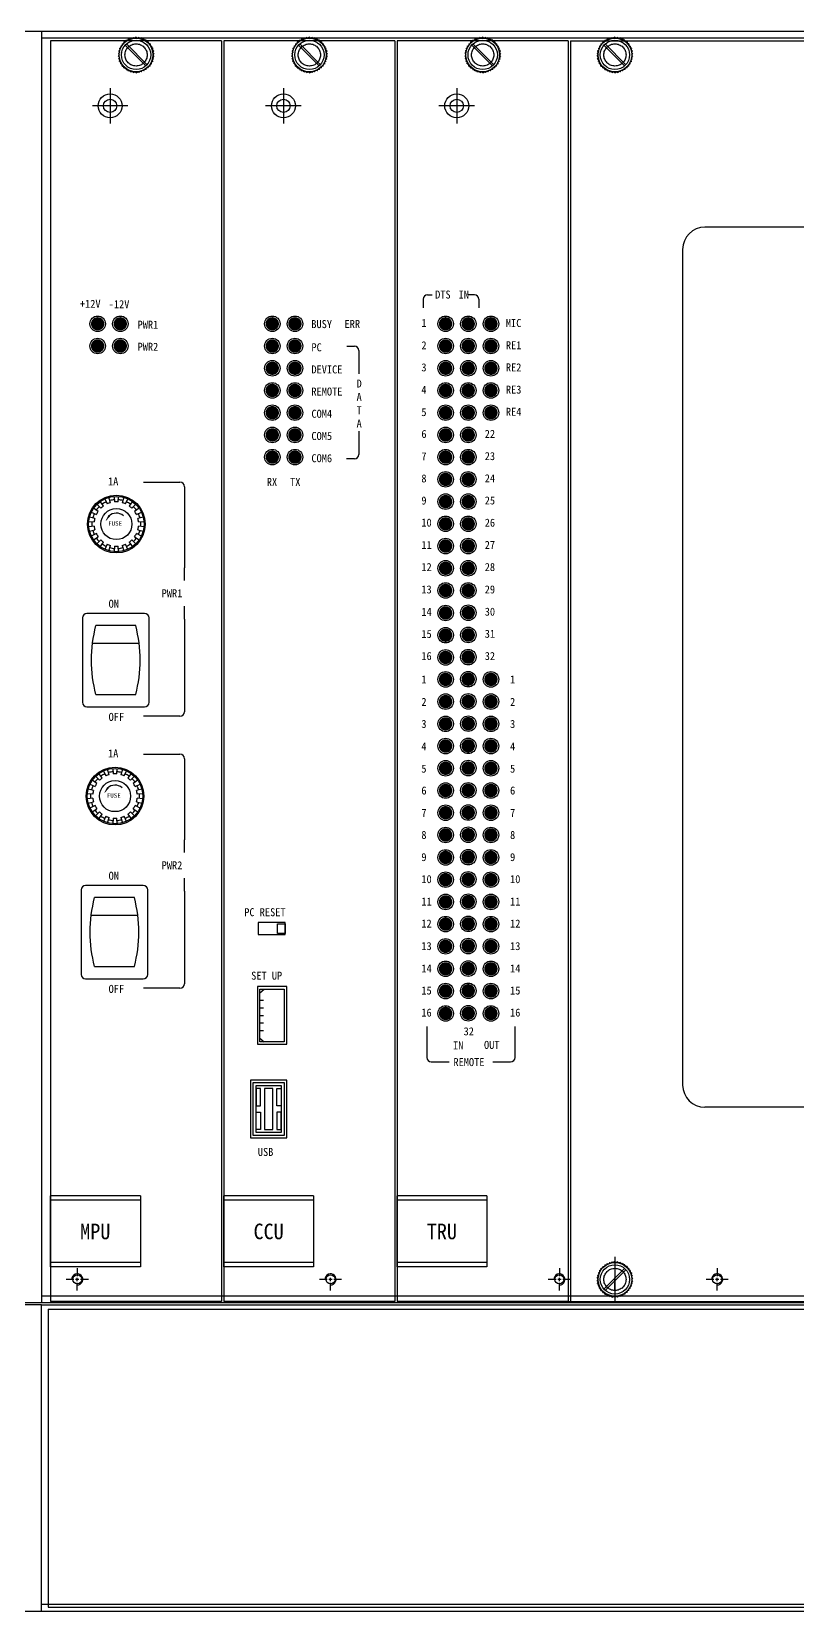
# Model space of a CAD drawing. Header units: millimetres. Extents: x 0 to 841, y 0 to 594.
# Drawn here: x 431.23 to 439.85, y 176.95 to 194.73 of the extents above; entities that cross this region are included whole.
import ezdxf
from ezdxf.enums import TextEntityAlignment as Align

# ---------------------------------------------------------------- set-up
doc = ezdxf.new("R2010")
doc.units = ezdxf.units.MM
doc.header["$LTSCALE"] = 10
doc.linetypes.add('DASHED', pattern=[0.75, 0.5, -0.25])
doc.layers.add('LINE06', color=9, linetype='Continuous')
doc.styles.get("Standard").update_dxf_attribs({"font": 'GulimChe.ttf'})

msp = doc.modelspace()

# ---------------------------------------------------------------- linework, layer by layer
at = {"layer": 'LINE06'}
for p, q in [((431.347, 194.725), (430.222, 194.725)), ((431.347, 194.725), (431.347, 180.425)), ((431.347, 194.725), (431.347, 194.225)), ((453.197, 194.725), (431.347, 194.725)), ((453.197, 194.65), (431.347, 194.65)), ((432.058, 189.469), (432.084, 189.413)), ((432.122, 189.426), (432.105, 189.486)), ((432.163, 189.497), (432.168, 189.434)), ((432.208, 189.434), (432.213, 189.497)), ((432.271, 189.486), (432.255, 189.426)), ((432.292, 189.413), (432.318, 189.469)), ((431.906, 189.319), (431.963, 189.293)), ((431.983, 189.327), (431.931, 189.363)), ((431.969, 189.408), (432.013, 189.363)), ((432.044, 189.389), (432.007, 189.44)), ((432.369, 189.44), (432.333, 189.389)), ((432.364, 189.363), (432.408, 189.408)), ((432.446, 189.363), (432.394, 189.327)), ((432.414, 189.293), (432.471, 189.319)), ((431.877, 189.215), (431.94, 189.209)), ((431.94, 189.162), (431.877, 189.156)), ((431.946, 189.248), (431.886, 189.264)), ((431.886, 189.107), (431.946, 189.122)), ((432.491, 189.264), (432.43, 189.248)), ((432.43, 189.122), (432.491, 189.107)), ((432.437, 189.209), (432.5, 189.215)), ((432.5, 189.156), (432.437, 189.162)), ((431.963, 189.078), (431.906, 189.051)), ((431.931, 189.008), (431.983, 189.043)), ((432.013, 189.007), (431.969, 188.963)), ((432.007, 188.931), (432.044, 188.981)), ((432.084, 188.958), (432.058, 188.901)), ((432.105, 188.884), (432.122, 188.944)), ((432.168, 188.936), (432.163, 188.874)), ((432.213, 188.874), (432.208, 188.936)), ((432.255, 188.944), (432.271, 188.884)), ((432.318, 188.901), (432.292, 188.958)), ((432.333, 188.981), (432.369, 188.931)), ((432.408, 188.963), (432.364, 189.007)), ((432.394, 189.043), (432.446, 189.008)), ((432.471, 189.051), (432.414, 189.078)), ((431.806, 188.13), (431.806, 187.18)), ((432.506, 188.18), (431.856, 188.18)), ((432.406, 188.043), (431.956, 188.043)), ((432.556, 187.18), (432.556, 188.13)), ((432.444, 187.843), (431.917, 187.843)), ((431.956, 187.268), (432.406, 187.268)), ((431.856, 187.13), (432.506, 187.13)), ((432.107, 186.366), (432.09, 186.426)), ((432.148, 186.437), (432.153, 186.374)), ((432.193, 186.374), (432.198, 186.437)), ((432.256, 186.426), (432.24, 186.366)), ((431.891, 186.259), (431.948, 186.233)), ((431.968, 186.267), (431.916, 186.303)), ((431.954, 186.348), (431.998, 186.303)), ((432.029, 186.329), (431.992, 186.38)), ((432.043, 186.409), (432.069, 186.353)), ((432.277, 186.353), (432.303, 186.409)), ((432.354, 186.38), (432.318, 186.329)), ((432.349, 186.303), (432.393, 186.348)), ((432.431, 186.303), (432.379, 186.267)), ((432.399, 186.233), (432.456, 186.259)), ((431.862, 186.155), (431.925, 186.149)), ((431.925, 186.102), (431.862, 186.096)), ((431.931, 186.188), (431.871, 186.204)), ((432.476, 186.204), (432.415, 186.188)), ((432.422, 186.149), (432.485, 186.155)), ((432.485, 186.096), (432.422, 186.102)), ((431.871, 186.047), (431.931, 186.062)), ((431.948, 186.018), (431.891, 185.991)), ((431.916, 185.948), (431.968, 185.983)), ((431.998, 185.947), (431.954, 185.903)), ((431.992, 185.871), (432.029, 185.921)), ((432.069, 185.898), (432.043, 185.841)), ((432.303, 185.841), (432.277, 185.898)), ((432.318, 185.921), (432.354, 185.871)), ((432.393, 185.903), (432.349, 185.947)), ((432.379, 185.983), (432.431, 185.948)), ((432.456, 185.991), (432.399, 186.018)), ((432.415, 186.062), (432.476, 186.047)), ((432.09, 185.824), (432.107, 185.884)), ((432.153, 185.876), (432.148, 185.814)), ((432.198, 185.814), (432.193, 185.876)), ((432.24, 185.884), (432.256, 185.824)), ((431.791, 185.07), (431.791, 184.12)), ((432.491, 185.12), (431.841, 185.12)), ((432.541, 184.12), (432.541, 185.07)), ((432.391, 184.983), (431.941, 184.983)), ((432.429, 184.783), (431.902, 184.783)), ((431.941, 184.208), (432.391, 184.208)), ((431.841, 184.07), (432.491, 184.07)), ((433.804, 183.913), (433.851, 183.955)), ((433.804, 183.828), (433.845, 183.828)), ((433.804, 183.743), (433.845, 183.743)), ((433.804, 183.658), (433.845, 183.658)), ((433.804, 183.573), (433.845, 183.573)), ((433.804, 183.488), (433.845, 183.488)), ((433.804, 183.403), (433.851, 183.361)), ((431.444, 181.628), (431.444, 180.828)), ((432.458, 181.628), (431.444, 181.628)), ((434.408, 181.628), (433.394, 181.628)), ((433.394, 181.628), (433.394, 180.828)), ((436.358, 181.628), (435.344, 181.628)), ((435.344, 181.628), (435.344, 180.828)), ((432.458, 181.578), (431.444, 181.578)), ((434.408, 181.578), (433.394, 181.578)), ((436.358, 181.578), (435.344, 181.578)), ((431.347, 180.925), (431.347, 180.425)), ((432.458, 180.878), (431.444, 180.878)), ((432.458, 180.828), (431.444, 180.828)), ((431.748, 180.813), (431.748, 180.725)), ((434.408, 180.878), (433.394, 180.878)), ((434.408, 180.828), (433.394, 180.828)), ((436.358, 180.878), (435.344, 180.878)), ((436.358, 180.828), (435.344, 180.828)), ((437.173, 180.813), (437.173, 180.725)), ((437.798, 180.813), (437.798, 180.725)), ((438.948, 180.813), (438.948, 180.725)), ((431.711, 180.688), (431.623, 180.688)), ((431.767, 180.688), (431.729, 180.688)), ((431.748, 180.669), (431.748, 180.706)), ((431.748, 180.563), (431.748, 180.65)), ((431.873, 180.688), (431.786, 180.688)), ((434.561, 180.688), (434.473, 180.688)), ((434.617, 180.688), (434.579, 180.688)), ((434.598, 180.669), (434.598, 180.706)), ((434.598, 180.563), (434.598, 180.65)), ((434.723, 180.688), (434.636, 180.688)), ((437.136, 180.688), (437.048, 180.688)), ((437.192, 180.688), (437.154, 180.688)), ((437.173, 180.669), (437.173, 180.706)), ((437.173, 180.563), (437.173, 180.65)), ((437.298, 180.688), (437.211, 180.688)), ((437.798, 180.669), (437.798, 180.706)), ((437.798, 180.563), (437.798, 180.65)), ((438.911, 180.688), (438.823, 180.688)), ((438.967, 180.688), (438.929, 180.688)), ((438.948, 180.669), (438.948, 180.706)), ((438.948, 180.563), (438.948, 180.65)), ((439.073, 180.688), (438.986, 180.688)), ((431.347, 180.403), (430.197, 180.403)), ((431.347, 180.425), (430.222, 180.425)), ((453.197, 180.5), (431.347, 180.5)), ((453.197, 180.5), (431.347, 180.5)), ((453.197, 180.425), (431.347, 180.425)), ((431.347, 180.403), (441.522, 180.403)), ((431.347, 176.953), (431.347, 180.403)), ((431.422, 180.353), (453.122, 180.353)), ((431.422, 180.353), (431.422, 177.003)), ((453.197, 177.033), (431.347, 177.033)), ((431.347, 176.953), (430.197, 176.953)), ((453.217, 176.953), (431.327, 176.953)), ((431.422, 177.003), (453.122, 177.003))]:
    msp.add_line(p, q, dxfattribs=at)
at = {"layer": 'LINE06', "ltscale": 10}
for p, q in [((433.373, 194.623), (431.448, 194.623)), ((431.448, 194.623), (431.448, 180.438)), ((433.373, 194.623), (433.373, 180.438)), ((433.398, 194.623), (433.398, 180.438)), ((435.323, 194.623), (433.398, 194.623)), ((435.323, 194.623), (435.323, 180.438)), ((437.273, 194.623), (435.348, 194.623)), ((435.348, 194.623), (435.348, 180.438)), ((437.273, 194.623), (437.273, 180.438)), ((437.273, 194.623), (437.273, 180.438)), ((437.298, 194.623), (453.173, 194.623)), ((437.298, 194.623), (437.298, 180.438)), ((432.118, 194.09), (432.118, 193.69)), ((434.068, 194.09), (434.068, 193.69)), ((436.018, 194.09), (436.018, 193.69)), ((432.318, 193.89), (431.918, 193.89)), ((434.268, 193.89), (433.868, 193.89)), ((436.218, 193.89), (435.818, 193.89)), ((451.31, 192.525), (438.81, 192.525)), ((438.56, 192.275), (438.56, 182.875)), ((451.31, 182.625), (438.81, 182.625)), ((433.373, 180.438), (431.448, 180.438)), ((435.323, 180.438), (433.398, 180.438)), ((437.273, 180.438), (435.348, 180.438)), ((437.273, 180.438), (437.298, 180.438)), ((437.298, 180.438), (453.173, 180.438))]:
    msp.add_line(p, q, dxfattribs=at)
at = {"layer": 'LINE06', "linetype": 'Continuous'}
for p, q in [((432.274, 194.609), (432.271, 194.592)), ((432.274, 194.609), (432.292, 194.612)), ((432.298, 194.628), (432.292, 194.611)), ((432.298, 194.628), (432.315, 194.627)), ((432.324, 194.643), (432.315, 194.627)), ((432.324, 194.643), (432.341, 194.64)), ((432.351, 194.654), (432.341, 194.64)), ((432.351, 194.654), (432.368, 194.648)), ((432.381, 194.66), (432.368, 194.648)), ((432.381, 194.66), (432.396, 194.652)), ((432.41, 194.663), (432.396, 194.652)), ((432.41, 194.663), (432.425, 194.652)), ((432.44, 194.66), (432.424, 194.652)), ((432.44, 194.66), (432.453, 194.648)), ((432.469, 194.654), (432.452, 194.648)), ((432.469, 194.654), (432.48, 194.64)), ((432.497, 194.643), (432.48, 194.64)), ((432.497, 194.643), (432.506, 194.627)), ((432.523, 194.628), (432.505, 194.627)), ((432.523, 194.628), (432.529, 194.611)), ((432.546, 194.609), (432.529, 194.612)), ((432.546, 194.609), (432.55, 194.592)), ((434.224, 194.609), (434.221, 194.592)), ((434.224, 194.609), (434.242, 194.612)), ((434.248, 194.628), (434.242, 194.611)), ((434.248, 194.628), (434.265, 194.627)), ((434.274, 194.643), (434.265, 194.627)), ((434.274, 194.643), (434.291, 194.64)), ((434.301, 194.654), (434.291, 194.64)), ((434.301, 194.654), (434.318, 194.648)), ((434.331, 194.66), (434.318, 194.648)), ((434.331, 194.66), (434.346, 194.652)), ((434.36, 194.663), (434.346, 194.652)), ((434.36, 194.663), (434.375, 194.652)), ((434.39, 194.66), (434.374, 194.652)), ((434.39, 194.66), (434.403, 194.648)), ((434.419, 194.654), (434.402, 194.648)), ((434.419, 194.654), (434.43, 194.64)), ((434.447, 194.643), (434.43, 194.64)), ((434.447, 194.643), (434.456, 194.627)), ((434.473, 194.628), (434.455, 194.627)), ((434.473, 194.628), (434.479, 194.611)), ((434.496, 194.609), (434.479, 194.612)), ((434.496, 194.609), (434.5, 194.592)), ((436.174, 194.609), (436.171, 194.592)), ((436.174, 194.609), (436.192, 194.612)), ((436.198, 194.628), (436.192, 194.611)), ((436.198, 194.628), (436.215, 194.627)), ((436.224, 194.643), (436.215, 194.627)), ((436.224, 194.643), (436.241, 194.64)), ((436.251, 194.654), (436.241, 194.64)), ((436.251, 194.654), (436.268, 194.648)), ((436.281, 194.66), (436.268, 194.648)), ((436.281, 194.66), (436.296, 194.652)), ((436.31, 194.663), (436.296, 194.652)), ((436.31, 194.663), (436.325, 194.652)), ((436.34, 194.66), (436.324, 194.652)), ((436.34, 194.66), (436.353, 194.648)), ((436.369, 194.654), (436.352, 194.648)), ((436.369, 194.654), (436.38, 194.64)), ((436.397, 194.643), (436.38, 194.64)), ((436.397, 194.643), (436.406, 194.627)), ((436.423, 194.628), (436.405, 194.627)), ((436.423, 194.628), (436.429, 194.611)), ((436.446, 194.609), (436.429, 194.612)), ((436.446, 194.609), (436.45, 194.592)), ((437.662, 194.609), (437.658, 194.592)), ((437.662, 194.609), (437.679, 194.612)), ((437.685, 194.628), (437.679, 194.611)), ((437.685, 194.628), (437.703, 194.627)), ((437.711, 194.643), (437.703, 194.627)), ((437.711, 194.643), (437.729, 194.64)), ((437.739, 194.654), (437.728, 194.64)), ((437.739, 194.654), (437.756, 194.648)), ((437.768, 194.66), (437.755, 194.648)), ((437.768, 194.66), (437.784, 194.652)), ((437.798, 194.663), (437.783, 194.652)), ((437.798, 194.663), (437.812, 194.652)), ((437.828, 194.66), (437.812, 194.652)), ((437.828, 194.66), (437.84, 194.648)), ((437.857, 194.654), (437.84, 194.648)), ((437.857, 194.654), (437.867, 194.64)), ((437.885, 194.643), (437.867, 194.64)), ((437.885, 194.643), (437.893, 194.627)), ((437.91, 194.628), (437.893, 194.627)), ((437.91, 194.628), (437.917, 194.611)), ((437.934, 194.609), (437.916, 194.612)), ((437.934, 194.609), (437.937, 194.592)), ((432.211, 194.478), (432.222, 194.491)), ((432.211, 194.478), (432.22, 194.462)), ((432.211, 194.448), (432.22, 194.463)), ((432.211, 194.448), (432.222, 194.434)), ((432.215, 194.507), (432.229, 194.519)), ((432.215, 194.507), (432.222, 194.491)), ((432.215, 194.418), (432.222, 194.435)), ((432.224, 194.536), (432.239, 194.545)), ((432.224, 194.536), (432.229, 194.519)), ((432.237, 194.563), (432.253, 194.57)), ((432.237, 194.563), (432.239, 194.545)), ((432.254, 194.587), (432.253, 194.57)), ((432.254, 194.587), (432.271, 194.592)), ((432.287, 194.572), (432.52, 194.339)), ((432.301, 194.586), (432.534, 194.353)), ((432.567, 194.587), (432.55, 194.592)), ((432.567, 194.587), (432.568, 194.57)), ((432.584, 194.563), (432.567, 194.57)), ((432.584, 194.563), (432.582, 194.545)), ((432.597, 194.536), (432.582, 194.545)), ((432.597, 194.536), (432.592, 194.519)), ((432.605, 194.507), (432.592, 194.519)), ((432.605, 194.507), (432.598, 194.491)), ((432.61, 194.478), (432.598, 194.491)), ((432.61, 194.448), (432.598, 194.434)), ((432.605, 194.418), (432.598, 194.435)), ((432.61, 194.478), (432.601, 194.462)), ((432.61, 194.448), (432.601, 194.463)), ((434.161, 194.478), (434.172, 194.491)), ((434.161, 194.478), (434.17, 194.462)), ((434.161, 194.448), (434.17, 194.463)), ((434.161, 194.448), (434.172, 194.434)), ((434.165, 194.507), (434.179, 194.519)), ((434.165, 194.507), (434.172, 194.491)), ((434.165, 194.418), (434.172, 194.435)), ((434.174, 194.536), (434.189, 194.545)), ((434.174, 194.536), (434.179, 194.519)), ((434.187, 194.563), (434.203, 194.57)), ((434.187, 194.563), (434.189, 194.545)), ((434.204, 194.587), (434.203, 194.57)), ((434.204, 194.587), (434.221, 194.592)), ((434.237, 194.572), (434.47, 194.339)), ((434.251, 194.586), (434.484, 194.353)), ((434.517, 194.587), (434.5, 194.592)), ((434.517, 194.587), (434.518, 194.57)), ((434.534, 194.563), (434.517, 194.57)), ((434.534, 194.563), (434.532, 194.545)), ((434.547, 194.536), (434.532, 194.545)), ((434.547, 194.536), (434.542, 194.519)), ((434.555, 194.507), (434.542, 194.519)), ((434.555, 194.507), (434.548, 194.491)), ((434.56, 194.478), (434.548, 194.491)), ((434.56, 194.448), (434.548, 194.434)), ((434.555, 194.418), (434.548, 194.435)), ((434.56, 194.478), (434.551, 194.462)), ((434.56, 194.448), (434.551, 194.463)), ((436.111, 194.478), (436.122, 194.491)), ((436.111, 194.478), (436.12, 194.462)), ((436.111, 194.448), (436.12, 194.463)), ((436.111, 194.448), (436.122, 194.434)), ((436.115, 194.507), (436.129, 194.519)), ((436.115, 194.507), (436.122, 194.491)), ((436.115, 194.418), (436.122, 194.435)), ((436.124, 194.536), (436.139, 194.545)), ((436.124, 194.536), (436.129, 194.519)), ((436.137, 194.563), (436.153, 194.57)), ((436.137, 194.563), (436.139, 194.545)), ((436.154, 194.587), (436.153, 194.57)), ((436.154, 194.587), (436.171, 194.592)), ((436.187, 194.572), (436.42, 194.339)), ((436.201, 194.586), (436.434, 194.353)), ((436.467, 194.587), (436.45, 194.592)), ((436.467, 194.587), (436.468, 194.57)), ((436.484, 194.563), (436.467, 194.57)), ((436.484, 194.563), (436.482, 194.545)), ((436.497, 194.536), (436.482, 194.545)), ((436.497, 194.536), (436.492, 194.519)), ((436.505, 194.507), (436.492, 194.519)), ((436.505, 194.507), (436.498, 194.491)), ((436.51, 194.478), (436.498, 194.491)), ((436.51, 194.448), (436.498, 194.434)), ((436.505, 194.418), (436.498, 194.435)), ((436.51, 194.478), (436.501, 194.462)), ((436.51, 194.448), (436.501, 194.463)), ((437.598, 194.478), (437.61, 194.491)), ((437.598, 194.478), (437.608, 194.462)), ((437.598, 194.448), (437.608, 194.463)), ((437.598, 194.448), (437.61, 194.434)), ((437.603, 194.507), (437.616, 194.519)), ((437.603, 194.507), (437.61, 194.491)), ((437.603, 194.418), (437.61, 194.435)), ((437.612, 194.536), (437.627, 194.545)), ((437.612, 194.536), (437.616, 194.519)), ((437.625, 194.563), (437.641, 194.57)), ((437.625, 194.563), (437.626, 194.545)), ((437.641, 194.587), (437.659, 194.592)), ((437.641, 194.587), (437.641, 194.57)), ((437.674, 194.572), (437.907, 194.339)), ((437.688, 194.586), (437.922, 194.353)), ((437.954, 194.587), (437.937, 194.592)), ((437.954, 194.587), (437.955, 194.57)), ((437.971, 194.563), (437.955, 194.57)), ((437.971, 194.563), (437.969, 194.545)), ((437.984, 194.536), (437.969, 194.545)), ((437.984, 194.536), (437.98, 194.519)), ((437.993, 194.507), (437.98, 194.519)), ((437.993, 194.507), (437.986, 194.491)), ((437.997, 194.478), (437.986, 194.491)), ((437.997, 194.448), (437.986, 194.434)), ((437.993, 194.418), (437.986, 194.435)), ((437.997, 194.478), (437.988, 194.462)), ((437.997, 194.448), (437.988, 194.463)), ((432.215, 194.418), (432.229, 194.406)), ((432.224, 194.39), (432.229, 194.407)), ((432.224, 194.39), (432.239, 194.38)), ((432.237, 194.363), (432.239, 194.38)), ((432.237, 194.363), (432.253, 194.355)), ((432.254, 194.338), (432.253, 194.356)), ((432.254, 194.338), (432.271, 194.333)), ((432.274, 194.316), (432.271, 194.333)), ((432.274, 194.316), (432.292, 194.314)), ((432.298, 194.297), (432.292, 194.314)), ((432.298, 194.297), (432.315, 194.298)), ((432.324, 194.282), (432.315, 194.298)), ((432.324, 194.282), (432.341, 194.286)), ((432.351, 194.272), (432.341, 194.286)), ((432.351, 194.272), (432.368, 194.277)), ((432.381, 194.265), (432.368, 194.277)), ((432.381, 194.265), (432.396, 194.273)), ((432.41, 194.263), (432.396, 194.273)), ((432.41, 194.263), (432.425, 194.273)), ((432.44, 194.265), (432.424, 194.273)), ((432.44, 194.265), (432.453, 194.277)), ((432.469, 194.272), (432.452, 194.277)), ((432.469, 194.272), (432.48, 194.286)), ((432.497, 194.282), (432.48, 194.286)), ((432.497, 194.282), (432.506, 194.298)), ((432.523, 194.297), (432.505, 194.298)), ((432.523, 194.297), (432.529, 194.314)), ((432.546, 194.316), (432.529, 194.314)), ((432.546, 194.316), (432.55, 194.333)), ((432.567, 194.338), (432.55, 194.333)), ((432.584, 194.363), (432.567, 194.355)), ((432.567, 194.338), (432.568, 194.356)), ((432.597, 194.39), (432.582, 194.38)), ((432.584, 194.363), (432.582, 194.38)), ((432.605, 194.418), (432.592, 194.406)), ((432.597, 194.39), (432.592, 194.407)), ((434.165, 194.418), (434.179, 194.406)), ((434.174, 194.39), (434.179, 194.407)), ((434.174, 194.39), (434.189, 194.38)), ((434.187, 194.363), (434.189, 194.38)), ((434.187, 194.363), (434.203, 194.355)), ((434.204, 194.338), (434.203, 194.356)), ((434.204, 194.338), (434.221, 194.333)), ((434.224, 194.316), (434.221, 194.333)), ((434.224, 194.316), (434.242, 194.314)), ((434.248, 194.297), (434.242, 194.314)), ((434.248, 194.297), (434.265, 194.298)), ((434.274, 194.282), (434.265, 194.298)), ((434.274, 194.282), (434.291, 194.286)), ((434.301, 194.272), (434.291, 194.286)), ((434.301, 194.272), (434.318, 194.277)), ((434.331, 194.265), (434.318, 194.277)), ((434.331, 194.265), (434.346, 194.273)), ((434.36, 194.263), (434.346, 194.273)), ((434.36, 194.263), (434.375, 194.273)), ((434.39, 194.265), (434.374, 194.273)), ((434.39, 194.265), (434.403, 194.277)), ((434.419, 194.272), (434.402, 194.277)), ((434.419, 194.272), (434.43, 194.286)), ((434.447, 194.282), (434.43, 194.286)), ((434.447, 194.282), (434.456, 194.298)), ((434.473, 194.297), (434.455, 194.298)), ((434.473, 194.297), (434.479, 194.314)), ((434.496, 194.316), (434.479, 194.314)), ((434.496, 194.316), (434.5, 194.333)), ((434.517, 194.338), (434.5, 194.333)), ((434.534, 194.363), (434.517, 194.355)), ((434.517, 194.338), (434.518, 194.356)), ((434.547, 194.39), (434.532, 194.38)), ((434.534, 194.363), (434.532, 194.38)), ((434.555, 194.418), (434.542, 194.406)), ((434.547, 194.39), (434.542, 194.407)), ((436.115, 194.418), (436.129, 194.406)), ((436.124, 194.39), (436.129, 194.407)), ((436.124, 194.39), (436.139, 194.38)), ((436.137, 194.363), (436.139, 194.38)), ((436.137, 194.363), (436.153, 194.355)), ((436.154, 194.338), (436.153, 194.356)), ((436.154, 194.338), (436.171, 194.333)), ((436.174, 194.316), (436.171, 194.333)), ((436.174, 194.316), (436.192, 194.314)), ((436.198, 194.297), (436.192, 194.314)), ((436.198, 194.297), (436.215, 194.298)), ((436.224, 194.282), (436.215, 194.298)), ((436.224, 194.282), (436.241, 194.286)), ((436.251, 194.272), (436.241, 194.286)), ((436.251, 194.272), (436.268, 194.277)), ((436.281, 194.265), (436.268, 194.277)), ((436.281, 194.265), (436.296, 194.273)), ((436.31, 194.263), (436.296, 194.273)), ((436.31, 194.263), (436.325, 194.273)), ((436.34, 194.265), (436.324, 194.273)), ((436.34, 194.265), (436.353, 194.277)), ((436.369, 194.272), (436.352, 194.277)), ((436.369, 194.272), (436.38, 194.286)), ((436.397, 194.282), (436.38, 194.286)), ((436.397, 194.282), (436.406, 194.298)), ((436.423, 194.297), (436.405, 194.298)), ((436.423, 194.297), (436.429, 194.314)), ((436.446, 194.316), (436.429, 194.314)), ((436.446, 194.316), (436.45, 194.333)), ((436.467, 194.338), (436.45, 194.333)), ((436.484, 194.363), (436.467, 194.355)), ((436.467, 194.338), (436.468, 194.356)), ((436.497, 194.39), (436.482, 194.38)), ((436.484, 194.363), (436.482, 194.38)), ((436.505, 194.418), (436.492, 194.406)), ((436.497, 194.39), (436.492, 194.407)), ((437.603, 194.418), (437.616, 194.406)), ((437.612, 194.39), (437.616, 194.407)), ((437.612, 194.39), (437.627, 194.38)), ((437.625, 194.363), (437.626, 194.38)), ((437.625, 194.363), (437.641, 194.355)), ((437.641, 194.338), (437.641, 194.356)), ((437.641, 194.338), (437.659, 194.333)), ((437.662, 194.316), (437.658, 194.333)), ((437.662, 194.316), (437.679, 194.314)), ((437.685, 194.297), (437.679, 194.314)), ((437.685, 194.297), (437.703, 194.298)), ((437.711, 194.282), (437.703, 194.298)), ((437.711, 194.282), (437.729, 194.286)), ((437.739, 194.272), (437.728, 194.286)), ((437.739, 194.272), (437.756, 194.277)), ((437.768, 194.265), (437.755, 194.277)), ((437.768, 194.265), (437.784, 194.273)), ((437.798, 194.263), (437.783, 194.273)), ((437.798, 194.263), (437.812, 194.273)), ((437.828, 194.265), (437.812, 194.273)), ((437.828, 194.265), (437.84, 194.277)), ((437.857, 194.272), (437.84, 194.277)), ((437.857, 194.272), (437.867, 194.286)), ((437.885, 194.282), (437.867, 194.286)), ((437.885, 194.282), (437.893, 194.298)), ((437.91, 194.297), (437.893, 194.298)), ((437.91, 194.297), (437.917, 194.314)), ((437.934, 194.316), (437.916, 194.314)), ((437.934, 194.316), (437.937, 194.333)), ((437.954, 194.338), (437.937, 194.333)), ((437.954, 194.338), (437.955, 194.356)), ((437.971, 194.363), (437.955, 194.355)), ((437.984, 194.39), (437.969, 194.38)), ((437.971, 194.363), (437.969, 194.38)), ((437.993, 194.418), (437.98, 194.406)), ((437.984, 194.39), (437.98, 194.407)), ((435.689, 191.765), (435.743, 191.765)), ((436.217, 191.765), (436.144, 191.765)), ((435.639, 191.715), (435.639, 191.616)), ((436.267, 191.715), (436.267, 191.616)), ((434.78, 191.187), (434.866, 191.187)), ((434.916, 191.137), (434.916, 190.875)), ((434.916, 190.232), (434.916, 189.968)), ((434.866, 189.918), (434.777, 189.918)), ((432.495, 189.656), (432.904, 189.656)), ((432.954, 189.606), (432.954, 188.694)), ((432.954, 188.549), (432.954, 188.694)), ((432.954, 188.117), (432.954, 188.261)), ((432.954, 188.117), (432.954, 187.073)), ((432.904, 187.023), (432.495, 187.023)), ((432.495, 186.596), (432.904, 186.596)), ((432.954, 186.546), (432.954, 185.634)), ((432.954, 185.489), (432.954, 185.634)), ((432.954, 185.057), (432.954, 185.201)), ((432.954, 185.057), (432.954, 184.013)), ((432.904, 183.963), (432.495, 183.963)), ((435.682, 183.534), (435.682, 183.185)), ((436.674, 183.185), (436.674, 183.534)), ((435.732, 183.135), (435.932, 183.135)), ((436.423, 183.135), (436.624, 183.135)), ((432.458, 181.628), (432.458, 180.828)), ((434.408, 181.628), (434.408, 180.828)), ((436.358, 181.628), (436.358, 180.828)), ((437.798, 180.941), (437.798, 180.435)), ((437.603, 180.732), (437.616, 180.744)), ((437.612, 180.761), (437.627, 180.77)), ((437.612, 180.761), (437.616, 180.744)), ((437.625, 180.788), (437.641, 180.795)), ((437.625, 180.788), (437.626, 180.77)), ((437.641, 180.812), (437.659, 180.817)), ((437.641, 180.812), (437.641, 180.795)), ((437.662, 180.834), (437.658, 180.817)), ((437.662, 180.834), (437.679, 180.837)), ((437.674, 180.578), (437.907, 180.812)), ((437.685, 180.853), (437.679, 180.836)), ((437.685, 180.853), (437.703, 180.853)), ((437.688, 180.564), (437.922, 180.797)), ((437.711, 180.868), (437.703, 180.852)), ((437.711, 180.868), (437.729, 180.865)), ((437.739, 180.879), (437.728, 180.865)), ((437.739, 180.879), (437.756, 180.873)), ((437.768, 180.886), (437.755, 180.873)), ((437.768, 180.886), (437.784, 180.877)), ((437.798, 180.888), (437.783, 180.877)), ((437.798, 180.888), (437.812, 180.877)), ((437.828, 180.886), (437.812, 180.877)), ((437.828, 180.886), (437.84, 180.873)), ((437.857, 180.879), (437.84, 180.873)), ((437.857, 180.879), (437.867, 180.865)), ((437.885, 180.868), (437.867, 180.865)), ((437.885, 180.868), (437.893, 180.852)), ((437.91, 180.853), (437.893, 180.853)), ((437.91, 180.853), (437.917, 180.836)), ((437.934, 180.834), (437.916, 180.837)), ((437.934, 180.834), (437.937, 180.817)), ((437.954, 180.812), (437.937, 180.817)), ((437.954, 180.812), (437.955, 180.795)), ((437.971, 180.788), (437.955, 180.795)), ((437.971, 180.788), (437.969, 180.77)), ((437.984, 180.761), (437.969, 180.77)), ((437.984, 180.761), (437.98, 180.744)), ((437.993, 180.732), (437.98, 180.744)), ((437.598, 180.703), (437.61, 180.716)), ((437.598, 180.703), (437.608, 180.688)), ((437.598, 180.673), (437.608, 180.688)), ((437.598, 180.673), (437.61, 180.659)), ((437.603, 180.732), (437.61, 180.716)), ((437.603, 180.643), (437.61, 180.66)), ((437.603, 180.643), (437.616, 180.632)), ((437.612, 180.615), (437.616, 180.632)), ((437.612, 180.615), (437.627, 180.605)), ((437.625, 180.588), (437.626, 180.605)), ((437.625, 180.588), (437.641, 180.58)), ((437.641, 180.563), (437.641, 180.581)), ((437.641, 180.563), (437.659, 180.558)), ((437.954, 180.563), (437.937, 180.558)), ((437.954, 180.563), (437.955, 180.581)), ((437.971, 180.588), (437.955, 180.58)), ((437.984, 180.615), (437.969, 180.605)), ((437.971, 180.588), (437.969, 180.605)), ((437.993, 180.643), (437.98, 180.632)), ((437.984, 180.615), (437.98, 180.632)), ((437.993, 180.732), (437.986, 180.716)), ((437.997, 180.703), (437.986, 180.716)), ((437.997, 180.673), (437.986, 180.659)), ((437.993, 180.643), (437.986, 180.66)), ((437.997, 180.703), (437.988, 180.688)), ((437.997, 180.673), (437.988, 180.688)), ((437.662, 180.541), (437.658, 180.559)), ((437.662, 180.541), (437.679, 180.539)), ((437.685, 180.523), (437.679, 180.539)), ((437.685, 180.523), (437.703, 180.523)), ((437.711, 180.508), (437.703, 180.523)), ((437.711, 180.508), (437.729, 180.511)), ((437.739, 180.497), (437.728, 180.511)), ((437.739, 180.497), (437.756, 180.502)), ((437.768, 180.49), (437.755, 180.502)), ((437.768, 180.49), (437.784, 180.498)), ((437.798, 180.488), (437.783, 180.498)), ((437.798, 180.488), (437.812, 180.498)), ((437.828, 180.49), (437.812, 180.498)), ((437.828, 180.49), (437.84, 180.502)), ((437.857, 180.497), (437.84, 180.502)), ((437.857, 180.497), (437.867, 180.511)), ((437.885, 180.508), (437.867, 180.511)), ((437.885, 180.508), (437.893, 180.523)), ((437.91, 180.523), (437.893, 180.523)), ((437.91, 180.523), (437.917, 180.539)), ((437.934, 180.541), (437.916, 180.539)), ((437.934, 180.541), (437.937, 180.559))]:
    msp.add_line(p, q, dxfattribs=at)
at = {"layer": 'LINE06', "const_width": 0.075}
for points in [[(431.94, 191.438, 1), (432.015, 191.438, 1)], [(432.195, 191.438, 1), (432.27, 191.438, 1)], [(433.905, 191.438, 1), (433.98, 191.438, 1)], [(434.16, 191.438, 1), (434.235, 191.438, 1)], [(435.855, 191.438, 1), (435.93, 191.438, 1)], [(436.11, 191.438, 1), (436.185, 191.438, 1)], [(436.365, 191.438, 1), (436.44, 191.438, 1)], [(431.94, 191.188, 1), (432.015, 191.188, 1)], [(432.195, 191.188, 1), (432.27, 191.188, 1)], [(433.905, 191.188, 1), (433.98, 191.188, 1)], [(434.16, 191.188, 1), (434.235, 191.188, 1)], [(435.855, 191.188, 1), (435.93, 191.188, 1)], [(436.11, 191.188, 1), (436.185, 191.188, 1)], [(436.365, 191.188, 1), (436.44, 191.188, 1)], [(433.905, 190.938, 1), (433.98, 190.938, 1)], [(434.16, 190.938, 1), (434.235, 190.938, 1)], [(435.855, 190.938, 1), (435.93, 190.938, 1)], [(436.11, 190.938, 1), (436.185, 190.938, 1)], [(436.365, 190.938, 1), (436.44, 190.938, 1)], [(433.905, 190.688, 1), (433.98, 190.688, 1)], [(434.16, 190.688, 1), (434.235, 190.688, 1)], [(435.855, 190.688, 1), (435.93, 190.688, 1)], [(436.11, 190.688, 1), (436.185, 190.688, 1)], [(436.365, 190.688, 1), (436.44, 190.688, 1)], [(433.905, 190.438, 1), (433.98, 190.438, 1)], [(434.16, 190.438, 1), (434.235, 190.438, 1)], [(435.855, 190.438, 1), (435.93, 190.438, 1)], [(436.11, 190.438, 1), (436.185, 190.438, 1)], [(436.365, 190.438, 1), (436.44, 190.438, 1)], [(433.905, 190.188, 1), (433.98, 190.188, 1)], [(434.16, 190.188, 1), (434.235, 190.188, 1)], [(435.855, 190.188, 1), (435.93, 190.188, 1)], [(436.11, 190.188, 1), (436.185, 190.188, 1)], [(433.905, 189.938, 1), (433.98, 189.938, 1)], [(434.16, 189.938, 1), (434.235, 189.938, 1)], [(435.855, 189.938, 1), (435.93, 189.938, 1)], [(436.11, 189.938, 1), (436.185, 189.938, 1)], [(435.855, 189.688, 1), (435.93, 189.688, 1)], [(436.11, 189.688, 1), (436.185, 189.688, 1)], [(435.855, 189.438, 1), (435.93, 189.438, 1)], [(436.11, 189.438, 1), (436.185, 189.438, 1)], [(435.855, 189.188, 1), (435.93, 189.188, 1)], [(436.11, 189.188, 1), (436.185, 189.188, 1)], [(435.855, 188.938, 1), (435.93, 188.938, 1)], [(436.11, 188.938, 1), (436.185, 188.938, 1)], [(435.855, 188.688, 1), (435.93, 188.688, 1)], [(436.11, 188.688, 1), (436.185, 188.688, 1)], [(435.855, 188.438, 1), (435.93, 188.438, 1)], [(436.11, 188.438, 1), (436.185, 188.438, 1)], [(435.855, 188.185, 1), (435.93, 188.185, 1)], [(436.11, 188.188, 1), (436.185, 188.188, 1)], [(435.855, 187.935, 1), (435.93, 187.935, 1)], [(436.11, 187.938, 1), (436.185, 187.938, 1)], [(435.855, 187.685, 1), (435.93, 187.685, 1)], [(436.11, 187.688, 1), (436.185, 187.688, 1)], [(435.855, 187.438, 1), (435.93, 187.438, 1)], [(436.11, 187.44, 1), (436.185, 187.44, 1)], [(436.365, 187.438, 1), (436.44, 187.438, 1)], [(435.855, 187.188, 1), (435.93, 187.188, 1)], [(436.11, 187.19, 1), (436.185, 187.19, 1)], [(436.365, 187.188, 1), (436.44, 187.188, 1)], [(435.855, 186.938, 1), (435.93, 186.938, 1)], [(436.11, 186.94, 1), (436.185, 186.94, 1)], [(436.365, 186.938, 1), (436.44, 186.938, 1)], [(435.855, 186.688, 1), (435.93, 186.688, 1)], [(436.11, 186.69, 1), (436.185, 186.69, 1)], [(436.365, 186.688, 1), (436.44, 186.688, 1)], [(435.855, 186.438, 1), (435.93, 186.438, 1)], [(436.11, 186.44, 1), (436.185, 186.44, 1)], [(436.365, 186.438, 1), (436.44, 186.438, 1)], [(435.855, 186.188, 1), (435.93, 186.188, 1)], [(436.11, 186.19, 1), (436.185, 186.19, 1)], [(436.365, 186.188, 1), (436.44, 186.188, 1)], [(435.855, 185.938, 1), (435.93, 185.938, 1)], [(436.11, 185.94, 1), (436.185, 185.94, 1)], [(436.365, 185.938, 1), (436.44, 185.938, 1)], [(435.855, 185.688, 1), (435.93, 185.688, 1)], [(436.11, 185.69, 1), (436.185, 185.69, 1)], [(436.365, 185.688, 1), (436.44, 185.688, 1)], [(435.855, 185.435, 1), (435.93, 185.435, 1)], [(436.11, 185.438, 1), (436.185, 185.438, 1)], [(436.365, 185.435, 1), (436.44, 185.435, 1)], [(435.855, 185.185, 1), (435.93, 185.185, 1)], [(436.11, 185.188, 1), (436.185, 185.188, 1)], [(436.365, 185.185, 1), (436.44, 185.185, 1)], [(435.855, 184.935, 1), (435.93, 184.935, 1)], [(436.11, 184.938, 1), (436.185, 184.938, 1)], [(436.365, 184.935, 1), (436.44, 184.935, 1)], [(435.855, 184.685, 1), (435.93, 184.685, 1)], [(436.11, 184.688, 1), (436.185, 184.688, 1)], [(436.365, 184.685, 1), (436.44, 184.685, 1)], [(435.855, 184.435, 1), (435.93, 184.435, 1)], [(436.11, 184.438, 1), (436.185, 184.438, 1)], [(436.365, 184.435, 1), (436.44, 184.435, 1)], [(435.855, 184.182, 1), (435.93, 184.182, 1)], [(436.11, 184.185, 1), (436.185, 184.185, 1)], [(436.365, 184.182, 1), (436.44, 184.182, 1)], [(435.855, 183.932, 1), (435.93, 183.932, 1)], [(436.11, 183.935, 1), (436.185, 183.935, 1)], [(436.365, 183.932, 1), (436.44, 183.932, 1)], [(435.855, 183.68, 1), (435.93, 183.68, 1)], [(436.11, 183.682, 1), (436.185, 183.682, 1)], [(436.365, 183.68, 1), (436.44, 183.68, 1)]]:
    msp.add_lwpolyline(points, format="xyb", close=True, dxfattribs=at)
at = {"layer": 'LINE06'}
for points in [[(433.784, 184.569), (434.086, 184.569), (434.086, 184.702), (433.784, 184.702)], [(434.001, 184.69), (434.086, 184.69), (434.086, 184.58), (434.001, 184.58)], [(433.775, 183.983), (433.775, 183.333), (434.106, 183.333), (434.106, 183.983)], [(433.804, 183.361), (433.804, 183.955), (434.077, 183.955), (434.077, 183.361)], [(433.698, 182.93), (433.698, 182.28), (434.106, 182.28), (434.106, 182.93)], [(433.727, 182.308), (433.727, 182.902), (434.077, 182.902), (434.077, 182.308)], [(433.76, 182.341), (433.76, 182.869), (434.044, 182.869), (434.044, 182.341)], [(433.76, 182.836), (433.76, 182.641), (433.809, 182.641), (433.809, 182.836)], [(433.856, 182.836), (433.856, 182.374), (433.948, 182.374), (433.948, 182.836)], [(434.044, 182.836), (434.044, 182.641), (433.995, 182.641), (433.995, 182.836)], [(433.76, 182.374), (433.76, 182.569), (433.809, 182.569), (433.809, 182.374)], [(434.044, 182.374), (434.044, 182.569), (433.995, 182.569), (433.995, 182.374)]]:
    msp.add_lwpolyline(points, close=True, dxfattribs=at)
at = {"layer": 'LINE06', "linetype": 'Continuous'}
for centre, radius in [((432.41, 194.463), 0.19), ((432.41, 194.463), 0.165), ((434.36, 194.463), 0.19), ((434.36, 194.463), 0.165), ((436.31, 194.463), 0.19), ((436.31, 194.463), 0.165), ((437.798, 194.463), 0.19), ((437.798, 194.463), 0.165), ((437.798, 180.688), 0.19), ((437.798, 180.688), 0.165)]:
    msp.add_circle(centre, radius, dxfattribs=at)
at = {"layer": 'LINE06', "linetype": 'DASHED', "ltscale": 5}
for centre in [(432.41, 194.463), (434.36, 194.463), (436.31, 194.463), (437.798, 194.463), (437.798, 180.688)]:
    msp.add_circle(centre, 0.125, dxfattribs=at)
at = {"layer": 'LINE06', "ltscale": 10}
for centre, radius in [((432.118, 193.89), 0.135), ((432.118, 193.89), 0.075), ((434.068, 193.89), 0.135), ((434.068, 193.89), 0.075), ((436.018, 193.89), 0.135), ((436.018, 193.89), 0.075)]:
    msp.add_circle(centre, radius, dxfattribs=at)
at = {"layer": 'LINE06'}
for centre, radius in [((431.978, 191.438), 0.0875), ((432.233, 191.438), 0.0875), ((433.943, 191.438), 0.0875), ((434.198, 191.438), 0.0875), ((435.893, 191.438), 0.0875), ((436.148, 191.438), 0.0875), ((436.403, 191.438), 0.0875), ((431.978, 191.188), 0.0875), ((432.233, 191.188), 0.0875), ((433.943, 191.188), 0.0875), ((434.198, 191.188), 0.0875), ((435.893, 191.188), 0.0875), ((436.148, 191.188), 0.0875), ((436.403, 191.188), 0.0875), ((433.943, 190.938), 0.0875), ((434.198, 190.938), 0.0875), ((435.893, 190.938), 0.0875), ((436.148, 190.938), 0.0875), ((436.403, 190.938), 0.0875), ((433.943, 190.688), 0.0875), ((434.198, 190.688), 0.0875), ((435.893, 190.688), 0.0875), ((436.148, 190.688), 0.0875), ((436.403, 190.688), 0.0875), ((433.943, 190.438), 0.0875), ((434.198, 190.438), 0.0875), ((435.893, 190.438), 0.0875), ((436.148, 190.438), 0.0875), ((436.403, 190.438), 0.0875), ((433.943, 190.188), 0.0875), ((434.198, 190.188), 0.0875), ((435.893, 190.188), 0.0875), ((436.148, 190.188), 0.0875), ((433.943, 189.938), 0.0875), ((434.198, 189.938), 0.0875), ((435.893, 189.938), 0.0875), ((436.148, 189.938), 0.0875), ((435.893, 189.688), 0.0875), ((436.148, 189.688), 0.0875), ((432.188, 189.185), 0.325), ((432.188, 189.185), 0.312), ((435.893, 189.438), 0.0875), ((436.148, 189.438), 0.0875), ((432.188, 189.185), 0.175), ((435.893, 189.188), 0.0875), ((436.148, 189.188), 0.0875), ((435.893, 188.938), 0.0875), ((436.148, 188.938), 0.0875), ((435.893, 188.688), 0.0875), ((436.148, 188.688), 0.0875), ((435.893, 188.438), 0.0875), ((436.148, 188.438), 0.0875), ((435.893, 188.185), 0.0875), ((436.148, 188.188), 0.0875), ((436.148, 187.938), 0.0875), ((435.893, 187.935), 0.0875), ((435.893, 187.685), 0.0875), ((436.148, 187.688), 0.0875), ((435.893, 187.438), 0.0875), ((436.148, 187.44), 0.0875), ((436.403, 187.438), 0.0875), ((435.893, 187.188), 0.0875), ((436.148, 187.19), 0.0875), ((436.403, 187.188), 0.0875), ((435.893, 186.938), 0.0875), ((436.148, 186.94), 0.0875), ((436.403, 186.938), 0.0875), ((435.893, 186.688), 0.0875), ((436.148, 186.69), 0.0875), ((436.403, 186.688), 0.0875), ((432.173, 186.125), 0.325), ((432.173, 186.125), 0.312), ((435.893, 186.438), 0.0875), ((436.148, 186.44), 0.0875), ((436.403, 186.438), 0.0875), ((432.173, 186.125), 0.175), ((435.893, 186.188), 0.0875), ((436.148, 186.19), 0.0875), ((436.403, 186.188), 0.0875), ((435.893, 185.938), 0.0875), ((436.148, 185.94), 0.0875), ((436.403, 185.938), 0.0875), ((435.893, 185.688), 0.0875), ((436.148, 185.69), 0.0875), ((436.403, 185.688), 0.0875), ((435.893, 185.435), 0.0875), ((436.148, 185.438), 0.0875), ((436.403, 185.435), 0.0875), ((435.893, 185.185), 0.0875), ((436.148, 185.188), 0.0875), ((436.403, 185.185), 0.0875), ((435.893, 184.935), 0.0875), ((436.148, 184.938), 0.0875), ((436.403, 184.935), 0.0875), ((435.893, 184.685), 0.0875), ((436.148, 184.688), 0.0875), ((436.403, 184.685), 0.0875), ((435.893, 184.435), 0.0875), ((436.148, 184.438), 0.0875), ((436.403, 184.435), 0.0875), ((435.893, 184.182), 0.0875), ((436.148, 184.185), 0.0875), ((436.403, 184.182), 0.0875), ((435.893, 183.932), 0.0875), ((436.148, 183.935), 0.0875), ((436.403, 183.932), 0.0875), ((435.893, 183.68), 0.0875), ((436.148, 183.682), 0.0875), ((436.403, 183.68), 0.0875), ((431.748, 180.688), 0.0512), ((434.598, 180.688), 0.0512), ((437.173, 180.688), 0.0512), ((438.948, 180.688), 0.0512)]:
    msp.add_circle(centre, radius, dxfattribs=at)
at = {"layer": 'LINE06', "ltscale": 10}
for centre, start, end in [((438.81, 192.275), 90, 180), ((438.81, 182.875), 180, 270)]:
    msp.add_arc(centre, 0.25, start, end, dxfattribs=at)
at = {"layer": 'LINE06', "linetype": 'Continuous'}
for centre, start, end in [((435.689, 191.715), 90, 180), ((436.217, 191.715), 0, 90), ((434.866, 191.137), 0, 90), ((434.866, 189.968), 270, 0), ((432.904, 189.606), 0, 90), ((432.904, 187.073), 270, 0), ((432.904, 186.546), 0, 90), ((432.904, 184.013), 270, 0), ((435.732, 183.185), 180, 270), ((436.624, 183.185), 270, 0)]:
    msp.add_arc(centre, 0.05, start, end, dxfattribs=at)
at = {"layer": 'LINE06'}
for centre, radius, start, end in [((432.188, 189.185), 0.275, 94.5886, 105.4114), ((432.188, 189.185), 0.275, 74.5886, 85.4114), ((432.188, 189.185), 0.275, 154.5886, 165.4114), ((432.188, 189.185), 0.275, 134.5886, 145.4114), ((432.188, 189.185), 0.25, 145.4114, 154.5886), ((432.188, 189.185), 0.25, 125.4114, 134.5886), ((432.188, 189.185), 0.275, 114.5886, 125.4114), ((432.188, 189.185), 0.25, 105.4114, 114.5886), ((432.188, 189.185), 0.123, 49.7515, 132.9205), ((432.188, 189.185), 0.25, 85.4114, 94.5886), ((432.188, 189.185), 0.25, 65.4114, 74.5886), ((432.188, 189.185), 0.275, 54.5886, 65.4114), ((432.188, 189.185), 0.25, 45.4114, 54.5886), ((432.188, 189.185), 0.275, 34.5886, 45.4114), ((432.188, 189.185), 0.25, 25.4114, 34.5886), ((432.188, 189.185), 0.275, 14.5886, 25.4114), ((432.188, 189.185), 0.275, 174.5886, 185.4114), ((432.188, 189.185), 0.275, 194.5886, 205.4114), ((432.188, 189.185), 0.25, 165.4114, 174.5886), ((432.188, 189.185), 0.25, 185.4114, 194.5886), ((432.188, 189.185), 0.25, 5.4114, 14.5886), ((432.188, 189.185), 0.25, 345.4114, 354.5886), ((432.188, 189.185), 0.275, 334.5886, 345.4114), ((432.188, 189.185), 0.275, 354.5886, 5.4114), ((432.188, 189.185), 0.275, 214.5886, 225.4114), ((432.188, 189.185), 0.25, 205.4114, 214.5886), ((432.188, 189.185), 0.25, 225.4114, 234.5886), ((432.188, 189.185), 0.275, 234.5886, 245.4114), ((432.188, 189.185), 0.25, 245.4114, 254.5886), ((432.188, 189.185), 0.275, 254.5886, 265.4114), ((432.188, 189.185), 0.25, 265.4114, 274.5886), ((432.188, 189.185), 0.275, 274.5886, 285.4114), ((432.188, 189.185), 0.25, 285.4114, 294.5886), ((432.188, 189.185), 0.275, 294.5886, 305.4114), ((432.188, 189.185), 0.25, 305.4114, 314.5886), ((432.188, 189.185), 0.275, 314.5886, 325.4114), ((432.188, 189.185), 0.25, 325.4114, 334.5886), ((431.856, 188.13), 0.05, 90, 180), ((433.432, 187.655), 1.527, 165.2952, 194.7048), ((430.929, 187.655), 1.527, 345.2952, 14.7048), ((432.506, 188.13), 0.05, 0, 90), ((431.856, 187.18), 0.05, 180, 270), ((432.506, 187.18), 0.05, 270, 0), ((432.173, 186.125), 0.275, 134.5886, 145.4114), ((432.173, 186.125), 0.25, 145.4114, 154.5886), ((432.173, 186.125), 0.25, 125.4114, 134.5886), ((432.173, 186.125), 0.275, 114.5886, 125.4114), ((432.173, 186.125), 0.25, 105.4114, 114.5886), ((432.173, 186.125), 0.123, 49.7515, 132.9205), ((432.173, 186.125), 0.275, 94.5886, 105.4114), ((432.173, 186.125), 0.25, 85.4114, 94.5886), ((432.173, 186.125), 0.275, 74.5886, 85.4114), ((432.173, 186.125), 0.25, 65.4114, 74.5886), ((432.173, 186.125), 0.275, 54.5886, 65.4114), ((432.173, 186.125), 0.25, 45.4114, 54.5886), ((432.173, 186.125), 0.275, 34.5886, 45.4114), ((432.173, 186.125), 0.25, 25.4114, 34.5886), ((432.173, 186.125), 0.275, 174.5886, 185.4114), ((432.173, 186.125), 0.275, 154.5886, 165.4114), ((432.173, 186.125), 0.25, 165.4114, 174.5886), ((432.173, 186.125), 0.25, 185.4114, 194.5886), ((432.173, 186.125), 0.25, 5.4114, 14.5886), ((432.173, 186.125), 0.25, 345.4114, 354.5886), ((432.173, 186.125), 0.275, 14.5886, 25.4114), ((432.173, 186.125), 0.275, 354.5886, 5.4114), ((432.173, 186.125), 0.275, 194.5886, 205.4114), ((432.173, 186.125), 0.275, 214.5886, 225.4114), ((432.173, 186.125), 0.25, 205.4114, 214.5886), ((432.173, 186.125), 0.25, 225.4114, 234.5886), ((432.173, 186.125), 0.275, 234.5886, 245.4114), ((432.173, 186.125), 0.25, 245.4114, 254.5886), ((432.173, 186.125), 0.25, 285.4114, 294.5886), ((432.173, 186.125), 0.275, 294.5886, 305.4114), ((432.173, 186.125), 0.25, 305.4114, 314.5886), ((432.173, 186.125), 0.275, 314.5886, 325.4114), ((432.173, 186.125), 0.25, 325.4114, 334.5886), ((432.173, 186.125), 0.275, 334.5886, 345.4114), ((432.173, 186.125), 0.275, 254.5886, 265.4114), ((432.173, 186.125), 0.25, 265.4114, 274.5886), ((432.173, 186.125), 0.275, 274.5886, 285.4114), ((431.841, 185.07), 0.05, 90, 180), ((432.491, 185.07), 0.05, 0, 90), ((433.417, 184.595), 1.527, 165.2952, 194.7048), ((430.914, 184.595), 1.527, 345.2952, 14.7048), ((431.841, 184.12), 0.05, 180, 270), ((432.491, 184.12), 0.05, 270, 0), ((431.748, 180.688), 0.0625, 270, 180.0454), ((434.598, 180.688), 0.0625, 270, 180.0454), ((437.173, 180.688), 0.0625, 270, 180.0454), ((438.948, 180.688), 0.0625, 270, 180.0454)]:
    msp.add_arc(centre, radius, start, end, dxfattribs=at)
for points in [[(432.119, 189.272), (432.098, 189.286), (432.066, 189.217)], [(432.104, 186.212), (432.083, 186.226), (432.051, 186.157)]]:
    msp.add_solid(points, dxfattribs=at)

# ---------------------------------------------------------------- texts
for s, height, p in [('+12V', 0.09, (431.778, 191.618)), ('-12V', 0.09, (432.102, 191.614)), ('PWR1', 0.09, (432.427, 191.383)), ('PWR2', 0.09, (432.427, 191.135)), ('1A', 0.09, (432.094, 189.62)), ('FUSE', 0.05, (432.096, 189.167)), ('PWR1', 0.09, (432.698, 188.362)), ('ON', 0.09, (432.101, 188.244)), ('OFF', 0.09, (432.101, 186.971)), ('1A', 0.09, (432.094, 186.56)), ('FUSE', 0.05, (432.081, 186.107)), ('PWR2', 0.09, (432.698, 185.302)), ('ON', 0.09, (432.101, 185.184)), ('PC RESET', 0.09, (433.627, 184.774)), ('SET UP', 0.09, (433.705, 184.06)), ('OFF', 0.09, (432.101, 183.911)), ('USB', 0.09, (433.78, 182.077))]:
    msp.add_text(s, height=height, dxfattribs=at).set_placement(p)
for s, p in [('MPU', (431.951, 181.228)), ('CCU', (433.901, 181.228)), ('TRU', (435.851, 181.228))]:
    msp.add_text(s, height=0.175, dxfattribs=at).set_placement(p, align=Align.MIDDLE_CENTER)
at = {"layer": 'LINE06', "linetype": 'Continuous', "char_height": 0.09, "attachment_point": 1}
for s, insert, width in [('DTS', (435.775, 191.812), 0.145), ('IN', (436.039, 191.812), 0.08795), ('BUSY', (434.382, 191.48), 0.15), ('ERR', (434.756, 191.481), 0.2565), ('1', (435.62, 191.493), 0.0975), ('MIC', (436.571, 191.492), 0.0975), ('2', (435.62, 191.241), 0.0975), ('RE1', (436.571, 191.242), 0.0975), ('PC', (434.383, 191.219), 0.095), ('DEVICE', (434.383, 190.97), 0.095), ('3', (435.62, 190.993), 0.0975), ('RE2', (436.571, 190.993), 0.0975), ('REMOTE', (434.383, 190.721), 0.095), ('D\\PA\\PT\\PA', (434.891, 190.811), 0.15), ('4', (435.62, 190.741), 0.0975), ('RE3', (436.571, 190.743), 0.0975), ('COM4', (434.383, 190.471), 0.095), ('5', (435.62, 190.49), 0.0975), ('RE4', (436.571, 190.493), 0.0975), ('COM5', (434.383, 190.221), 0.095), ('6', (435.62, 190.244), 0.0975), ('22', (436.333, 190.245), 0.0975), ('7', (435.62, 189.992), 0.0975), ('23', (436.333, 189.995), 0.0975), ('COM6', (434.383, 189.971), 0.095), ('RX', (433.881, 189.704), 0.095), ('TX', (434.143, 189.704), 0.095), ('8', (435.62, 189.744), 0.0975), ('24', (436.333, 189.745), 0.0975), ('9', (435.62, 189.495), 0.0975), ('25', (436.333, 189.496), 0.0975), ('10', (435.62, 189.247), 0.0975), ('26', (436.333, 189.246), 0.0975), ('11', (435.62, 188.995), 0.0975), ('27', (436.333, 188.996), 0.0975), ('12', (435.62, 188.747), 0.0975), ('28', (436.333, 188.747), 0.0975), ('13', (435.62, 188.495), 0.0975), ('29', (436.333, 188.495), 0.0975), ('14', (435.62, 188.242), 0.0975), ('30', (436.333, 188.245), 0.0975), ('15', (435.62, 187.994), 0.0975), ('31', (436.333, 187.996), 0.0975), ('16', (435.62, 187.746), 0.0975), ('32', (436.333, 187.746), 0.0975), ('1', (435.62, 187.482), 0.0975), ('1', (436.618, 187.482), 0.0975), ('2', (435.62, 187.23), 0.0975), ('2', (436.618, 187.23), 0.0975), ('3', (435.62, 186.982), 0.0975), ('3', (436.618, 186.982), 0.0975), ('4', (435.62, 186.73), 0.0975), ('4', (436.618, 186.73), 0.0975), ('5', (435.62, 186.479), 0.0975), ('5', (436.618, 186.479), 0.0975), ('6', (435.62, 186.233), 0.0975), ('6', (436.618, 186.233), 0.0975), ('7', (435.62, 185.981), 0.0975), ('7', (436.618, 185.981), 0.0975), ('8', (435.62, 185.733), 0.0975), ('8', (436.618, 185.733), 0.0975), ('9', (435.62, 185.484), 0.0975), ('9', (436.618, 185.484), 0.0975), ('10', (435.62, 185.236), 0.0975), ('10', (436.618, 185.236), 0.0975), ('11', (435.62, 184.984), 0.0975), ('11', (436.618, 184.984), 0.0975), ('12', (435.62, 184.736), 0.0975), ('12', (436.618, 184.736), 0.0975), ('13', (435.62, 184.483), 0.0975), ('13', (436.618, 184.483), 0.0975), ('14', (435.62, 184.231), 0.0975), ('14', (436.618, 184.231), 0.0975), ('15', (435.62, 183.983), 0.0975), ('15', (436.618, 183.983), 0.0975), ('16', (435.62, 183.735), 0.0975), ('16', (436.618, 183.735), 0.0975), ('32', (436.095, 183.524), 0.0975), ('IN', (435.977, 183.366), 0.0975), ('OUT', (436.325, 183.371), 0.0975), ('REMOTE', (435.981, 183.178), 0.41147)]:
    msp.add_mtext(s, dxfattribs=dict(at, insert=insert, width=width))

doc.saveas('drawing.dxf')
